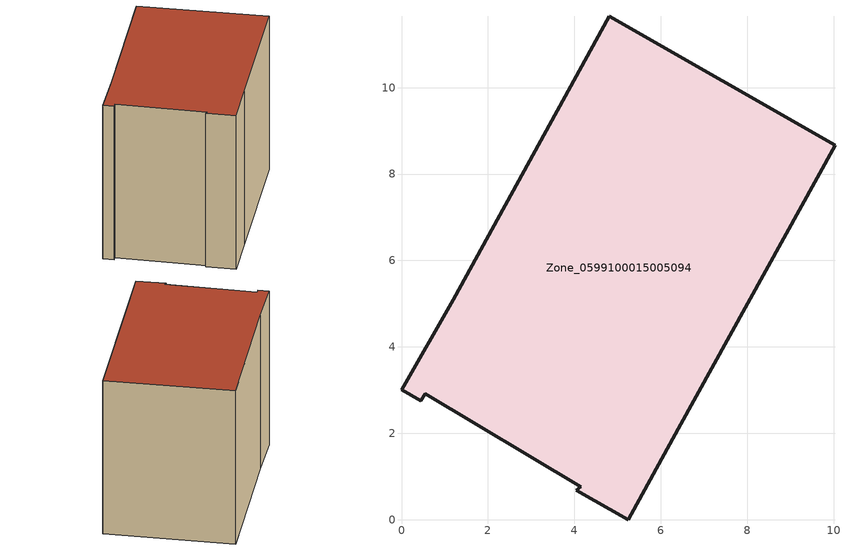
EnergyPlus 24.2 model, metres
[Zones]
Zone_0599100015005094
 floor ground (C_G): 5.25,0 4.05,0.69 4.15,0.76 0.55,2.91 0.45,2.75 0,3.01 1.19,5.09 4.81,11.65 10.03,8.66 6.4,2.11 z0.87
 wall outside (C_F): 4.05,0.69 5.25,0 6.4,2.11 10.03,8.66 4.81,11.65 1.19,5.09 0,3.01 0.45,2.75 0.55,2.91 4.15,0.76 4.05,0.69 z0.87:8.57
 roof outside (C_R): 0.55,2.91 4.15,0.76 4.05,0.69 5.25,0 6.4,2.11 10.03,8.66 4.81,11.65 1.19,5.09 0,3.01 0.45,2.75 z8.57
[BUILDING]
Pand.0599100015005094: North Axis=0; Terrain=City; Loads Convergence Tolerance Value=0.04; Temperature Convergence Tolerance Value=0.4; Solar Distribution=FullExterior; Maximum Number of Warmup Days=25; Minimum Number of Warmup Days=1
[Site:Location]
Rotterdam.The.Hague.AP_ZH_NLD Design_Conditions: Latitude=51.96; Longitude=4.45; Time Zone=1; Elevation=-4.5
[SITE:GROUNDTEMPERATURE:BUILDINGSURFACE]
18, 18, 18, 18, 18, 18, 18, 18, 18, 18, 18, 18
[MATERIAL] Thermal Absorptance=0.9; Solar Absorptance=0.7; Visible Absorptance=0.7
Name | Roughness | Thickness | Conductivity | Density | Specific Heat
G.TI.1946-1964 | MediumSmooth | 0.15 | 1 | 540 | 1210
F.TI.1946-1964 | Rough | 0.3 | 0.857143 | 1920 | 840
R.TI.1946-1964 | MediumRough | 0.2 | 0.277778 | 1500 | 1000
[CONSTRUCTION]
C_G: G.TI.1946-1964
C_F: F.TI.1946-1964
C_R: R.TI.1946-1964
[ZONE]
Zone_0599100015005094: Type=1; Multiplier=1; Ceiling Height=Autocalculate; Volume=Autocalculate; Floor Area=autocalculate; Part of Total Floor Area=Yes
[ZONEINFILTRATION:DESIGNFLOWRATE]
Infil_Zone_0599100015005094: Zone or ZoneList or Space or SpaceList=Zone_0599100015005094; Schedule=AlwaysOn; Design Flow Rate Calculation Method=Flow/Area; Flow Rate per Floor Area=0.003; Constant Term Coefficient=1; Temperature Term Coefficient=0; Velocity Term Coefficient=0; Velocity Squared Term Coefficient=0
[HVACTEMPLATE:ZONE:IDEALLOADSAIRSYSTEM]
Zone_0599100015005094: Maximum Heating Supply Air Temperature=50; Minimum Cooling Supply Air Temperature=13; Maximum Heating Supply Air Humidity Ratio=0.0156; Minimum Cooling Supply Air Humidity Ratio=0.0077; Heating Limit=NoLimit; Cooling Limit=NoLimit; Dehumidification Control Type=ConstantSensibleHeatRatio; Cooling Sensible Heat Ratio=0.7; Dehumidification Setpoint=60; Humidification Control Type=None; Humidification Setpoint=30; Outdoor Air Method=None; Outdoor Air Flow Rate per Person=0.00944; Outdoor Air Flow Rate per Zone Floor Area=0; Outdoor Air Flow Rate per Zone=0; Demand Controlled Ventilation Type=None; Outdoor Air Economizer Type=NoEconomizer; Heat Recovery Type=None; Sensible Heat Recovery Effectiveness=0.7; Latent Heat Recovery Effectiveness=0.65
[ZONECONTROL:THERMOSTAT]
ThermostatControl_Zone_0599100015005094: Zone or ZoneList=Zone_0599100015005094; Control Type Schedule=DualSetpointControlType; Control 1=Thermostat_Zone_0599100015005094; Temperature Difference Between Cutout And Setpoint=0
[THERMOSTATSETPOINT:DUALSETPOINT]
Thermostat_Zone_0599100015005094: Heating Setpoint Temperature Schedule=HeatingSetpoint_Zone_0599100015005094; Cooling Setpoint Temperature Schedule=CoolingSetpoint_Zone_0599100015005094
[SCHEDULE:COMPACT]
HeatingSetpoint_Zone_0599100015005094: Through: 12/31, For: AllDays, Until: 24:00, 21
CoolingSetpoint_Zone_0599100015005094: Through: 12/31, For: AllDays, Until: 24:00, 24
DualSetpointControlType: Through: 12/31, For: AllDays, Until: 24:00, 4
AlwaysOn: Through: 12/31, For: AllDays, Until: 24:00, 1
